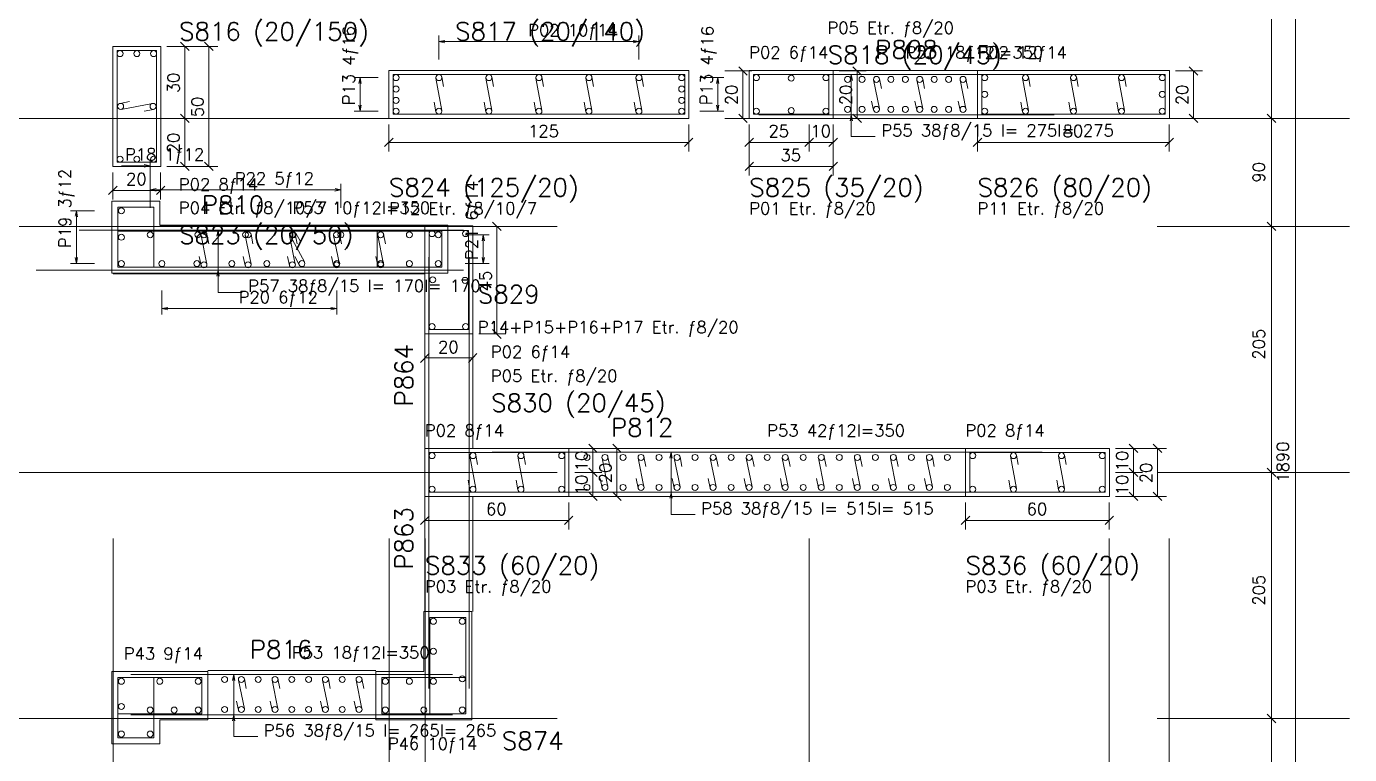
# Model space of a CAD drawing. Header units: inches. Extents: x -0.73 to 0.27, y 1.31 to 2.52.
# Drawn here: x -0.4335 to -0.213, y 2.2213 to 2.3426 of the extents above; entities that cross this region are included whole.
import ezdxf

# ---------------------------------------------------------------- set-up
doc = ezdxf.new("R2010")
doc.units = ezdxf.units.IN
doc.header["$MEASUREMENT"] = 0
doc.linetypes.add('CENTER', pattern=[0.0065, 0.002, -0.001, 0.0005, -0.001, 0.002])
for name, color, linetype, lineweight in [('DONATI', 84, 'Continuous', 0), ('OLCU', 1, 'Continuous', 0), ('PENC2', 1, 'Continuous', 0), ('PENC3', 5, 'Continuous', 0), ('PEND2', 1, 'CENTER', 0)]:
    doc.layers.add(name, color=color, linetype=linetype, lineweight=lineweight)
doc.styles.add('RomanSTA', font='RomanSTA')

msp = doc.modelspace()

# ---------------------------------------------------------------- linework, layer by layer
at = {"layer": 'DONATI', "linetype": 'Continuous'}
for p, q in [((-0.41841, 2.33861), (-0.41841, 2.32001)), ((-0.41841, 2.33861), (-0.41182, 2.33861)), ((-0.41182, 2.33861), (-0.41182, 2.32001)), ((-0.37241, 2.33461), (-0.37241, 2.32801)), ((-0.37241, 2.33461), (-0.32382, 2.33461)), ((-0.32382, 2.33461), (-0.32382, 2.32801)), ((-0.31237, 2.33461), (-0.31237, 2.32801)), ((-0.31237, 2.33461), (-0.29978, 2.33461)), ((-0.31147, 2.33461), (-0.26223, 2.33461)), ((-0.29978, 2.33461), (-0.29978, 2.32801)), ((-0.27433, 2.33461), (-0.27433, 2.32801)), ((-0.27433, 2.33461), (-0.24374, 2.33461)), ((-0.24374, 2.33461), (-0.24374, 2.32801)), ((-0.37241, 2.32801), (-0.32382, 2.32801)), ((-0.31237, 2.32801), (-0.29978, 2.32801)), ((-0.31147, 2.32791), (-0.26223, 2.32791)), ((-0.27433, 2.32801), (-0.24374, 2.32801)), ((-0.41841, 2.32001), (-0.41182, 2.32001)), ((-0.41229, 2.31251), (-0.41829, 2.31251)), ((-0.41829, 2.31251), (-0.41829, 2.30251)), ((-0.41229, 2.30251), (-0.41229, 2.31251)), ((-0.42472, 2.30871), (-0.36067, 2.30871)), ((-0.41829, 2.30851), (-0.41829, 2.30251)), ((-0.36429, 2.30851), (-0.41829, 2.30851)), ((-0.36429, 2.30851), (-0.37509, 2.30851)), ((-0.37509, 2.30851), (-0.37509, 2.30251)), ((-0.36641, 2.30861), (-0.36641, 2.29211)), ((-0.36641, 2.30861), (-0.35982, 2.30861)), ((-0.36429, 2.30251), (-0.36429, 2.30851)), ((-0.35982, 2.30861), (-0.35982, 2.29211)), ((-0.36647, 2.30421), (-0.36647, 2.26591)), ((-0.35975, 2.30421), (-0.35975, 2.26591)), ((-0.43187, 2.30201), (-0.36067, 2.30201)), ((-0.41829, 2.30251), (-0.41229, 2.30251)), ((-0.41829, 2.30251), (-0.36429, 2.30251)), ((-0.37509, 2.30251), (-0.36429, 2.30251)), ((-0.36641, 2.29211), (-0.35982, 2.29211)), ((-0.36641, 2.27161), (-0.36641, 2.26501)), ((-0.36641, 2.27161), (-0.34382, 2.27161)), ((-0.35591, 2.27171), (-0.26423, 2.27171)), ((-0.34382, 2.27161), (-0.34382, 2.26501)), ((-0.27633, 2.27161), (-0.27633, 2.26501)), ((-0.27633, 2.27161), (-0.25374, 2.27161)), ((-0.25374, 2.27161), (-0.25374, 2.26501)), ((-0.36647, 2.27071), (-0.36647, 2.23231)), ((-0.35975, 2.27071), (-0.35975, 2.23231)), ((-0.36641, 2.26501), (-0.34382, 2.26501)), ((-0.35591, 2.26501), (-0.26423, 2.26501)), ((-0.27633, 2.26501), (-0.25374, 2.26501)), ((-0.36029, 2.24411), (-0.36629, 2.24411)), ((-0.36629, 2.24411), (-0.36629, 2.22811)), ((-0.36029, 2.22811), (-0.36029, 2.24411)), ((-0.41829, 2.23411), (-0.41829, 2.22811)), ((-0.40429, 2.23411), (-0.41829, 2.23411)), ((-0.41229, 2.23411), (-0.41829, 2.23411)), ((-0.41829, 2.23411), (-0.41829, 2.22411)), ((-0.41609, 2.23461), (-0.36249, 2.23461)), ((-0.41229, 2.22411), (-0.41229, 2.23411)), ((-0.40429, 2.22811), (-0.40429, 2.23411)), ((-0.37429, 2.23411), (-0.37429, 2.22811)), ((-0.36029, 2.23411), (-0.37429, 2.23411)), ((-0.36029, 2.22811), (-0.36029, 2.23411)), ((-0.41829, 2.22811), (-0.40429, 2.22811)), ((-0.41609, 2.22791), (-0.36249, 2.22791)), ((-0.37429, 2.22811), (-0.36029, 2.22811)), ((-0.36629, 2.22811), (-0.36029, 2.22811)), ((-0.41829, 2.22411), (-0.41229, 2.22411))]:
    msp.add_line(p, q, dxfattribs=at)
at = {"layer": 'DONATI'}
for centre in [(-0.41791, 2.33811), (-0.41511, 2.33811), (-0.41232, 2.33811), (-0.37191, 2.33411), (-0.37191, 2.33221), (-0.36478, 2.33411), (-0.35645, 2.33411), (-0.34811, 2.33411), (-0.33978, 2.33411), (-0.33145, 2.33411), (-0.32432, 2.33411), (-0.32432, 2.33221), (-0.31187, 2.33411), (-0.30607, 2.33401), (-0.30028, 2.33411), (-0.29667, 2.33381), (-0.29426, 2.33381), (-0.29186, 2.33381), (-0.28946, 2.33381), (-0.28705, 2.33381), (-0.28465, 2.33381), (-0.28224, 2.33381), (-0.27984, 2.33381), (-0.27744, 2.33381), (-0.27383, 2.33411), (-0.26703, 2.33411), (-0.25903, 2.33411), (-0.25103, 2.33411), (-0.24424, 2.33411), (-0.37191, 2.33031), (-0.32432, 2.33031), (-0.27383, 2.33131), (-0.24424, 2.33131), (-0.41781, 2.32931), (-0.41241, 2.32931), (-0.37191, 2.32851), (-0.36478, 2.32851), (-0.35645, 2.32851), (-0.34811, 2.32851), (-0.33978, 2.32851), (-0.33145, 2.32851), (-0.32432, 2.32851), (-0.31187, 2.32851), (-0.30607, 2.32861), (-0.30028, 2.32851), (-0.29667, 2.32881), (-0.29427, 2.32881), (-0.29186, 2.32881), (-0.28946, 2.32881), (-0.28705, 2.32881), (-0.28465, 2.32881), (-0.28225, 2.32881), (-0.27984, 2.32881), (-0.27744, 2.32881), (-0.27383, 2.32851), (-0.26703, 2.32851), (-0.25903, 2.32851), (-0.25103, 2.32851), (-0.24424, 2.32851), (-0.41791, 2.32051), (-0.41511, 2.32051), (-0.41232, 2.32051), (-0.41769, 2.31191), (-0.41769, 2.31191), (-0.41289, 2.30791), (-0.40495, 2.30791), (-0.40393, 2.30791), (-0.397, 2.30791), (-0.39657, 2.30791), (-0.3892, 2.30791), (-0.38906, 2.30791), (-0.38184, 2.30791), (-0.38111, 2.30791), (-0.37449, 2.30791), (-0.37448, 2.30791), (-0.36969, 2.30791), (-0.36591, 2.30811), (-0.36489, 2.30791), (-0.36032, 2.30811), (-0.41769, 2.30751), (-0.41769, 2.30311), (-0.41094, 2.30311), (-0.40511, 2.30311), (-0.40393, 2.30291), (-0.39928, 2.30311), (-0.39657, 2.30291), (-0.39345, 2.30311), (-0.3892, 2.30291), (-0.38761, 2.30311), (-0.38184, 2.30291), (-0.38178, 2.30311), (-0.37449, 2.30311), (-0.37448, 2.30291), (-0.36969, 2.30311), (-0.36489, 2.30311), (-0.36581, 2.30041), (-0.36041, 2.30031), (-0.36591, 2.29261), (-0.36032, 2.29261), (-0.36591, 2.27111), (-0.35911, 2.27111), (-0.35111, 2.27111), (-0.34432, 2.27111), (-0.34011, 2.27081), (-0.33711, 2.27081), (-0.3341, 2.27081), (-0.3311, 2.27081), (-0.32809, 2.27081), (-0.32509, 2.27081), (-0.32209, 2.27081), (-0.31908, 2.27081), (-0.31608, 2.27081), (-0.31308, 2.27081), (-0.31007, 2.27081), (-0.30707, 2.27081), (-0.30407, 2.27081), (-0.30106, 2.27081), (-0.29806, 2.27081), (-0.29505, 2.27081), (-0.29205, 2.27081), (-0.28905, 2.27081), (-0.28604, 2.27081), (-0.28304, 2.27081), (-0.28004, 2.27081), (-0.27583, 2.27111), (-0.26903, 2.27111), (-0.26103, 2.27111), (-0.25424, 2.27111), (-0.36591, 2.26551), (-0.35911, 2.26551), (-0.35111, 2.26551), (-0.34432, 2.26551), (-0.34011, 2.26581), (-0.33711, 2.26581), (-0.3341, 2.26581), (-0.3311, 2.26581), (-0.3281, 2.26581), (-0.32509, 2.26581), (-0.32209, 2.26581), (-0.31909, 2.26581), (-0.31608, 2.26581), (-0.31308, 2.26581), (-0.31007, 2.26581), (-0.30707, 2.26581), (-0.30407, 2.26581), (-0.30106, 2.26581), (-0.29806, 2.26581), (-0.29506, 2.26581), (-0.29205, 2.26581), (-0.28905, 2.26581), (-0.28605, 2.26581), (-0.28304, 2.26581), (-0.28004, 2.26581), (-0.27583, 2.26551), (-0.26903, 2.26551), (-0.26103, 2.26551), (-0.25424, 2.26551), (-0.36569, 2.24351), (-0.36089, 2.24351), (-0.36569, 2.23851), (-0.41769, 2.23351), (-0.41129, 2.23351), (-0.40489, 2.23351), (-0.40049, 2.23381), (-0.39769, 2.23381), (-0.39489, 2.23381), (-0.39209, 2.23381), (-0.38929, 2.23381), (-0.38649, 2.23381), (-0.38369, 2.23381), (-0.38089, 2.23381), (-0.37809, 2.23381), (-0.37369, 2.23351), (-0.36969, 2.23351), (-0.36569, 2.23351), (-0.36089, 2.23391), (-0.41769, 2.22931), (-0.41289, 2.22871), (-0.40889, 2.22871), (-0.40489, 2.22871), (-0.40049, 2.22881), (-0.39769, 2.22881), (-0.39489, 2.22881), (-0.39209, 2.22881), (-0.38929, 2.22881), (-0.38649, 2.22881), (-0.38369, 2.22881), (-0.38089, 2.22881), (-0.37809, 2.22881), (-0.37369, 2.22871), (-0.36729, 2.22871), (-0.36089, 2.22871), (-0.41769, 2.22471), (-0.41289, 2.22471)]:
    msp.add_circle(centre, 0.0005, dxfattribs=at)
at = {"layer": 'OLCU', "linetype": 'Continuous'}
for p, q in [((-0.22203, 2.45731), (-0.22203, 2.07931)), ((-0.22603, 2.39531), (-0.22603, 2.32731)), ((-0.40561, 2.33931), (-0.41011, 2.33931)), ((-0.40641, 2.33861), (-0.40782, 2.34001)), ((-0.40711, 2.32731), (-0.40711, 2.33931)), ((-0.40161, 2.33931), (-0.40611, 2.33931)), ((-0.40241, 2.33861), (-0.40382, 2.34001)), ((-0.40311, 2.31931), (-0.40311, 2.33931)), ((-0.36478, 2.33711), (-0.36478, 2.34111)), ((-0.36478, 2.34011), (-0.3638, 2.34031)), ((-0.36478, 2.34011), (-0.33145, 2.34011)), ((-0.36478, 2.34011), (-0.3638, 2.33991)), ((-0.33145, 2.34011), (-0.33243, 2.34031)), ((-0.33145, 2.34011), (-0.33243, 2.33991)), ((-0.33145, 2.33711), (-0.33145, 2.34111)), ((-0.31261, 2.33521), (-0.31711, 2.33521)), ((-0.31341, 2.33451), (-0.31482, 2.33591)), ((-0.31411, 2.32731), (-0.31411, 2.33521)), ((-0.29357, 2.33521), (-0.29807, 2.33521)), ((-0.29437, 2.33451), (-0.29578, 2.33591)), ((-0.29507, 2.32731), (-0.29507, 2.33521)), ((-0.23753, 2.33521), (-0.24203, 2.33521)), ((-0.23833, 2.33451), (-0.23974, 2.33591)), ((-0.23903, 2.32731), (-0.23903, 2.33521)), ((-0.37491, 2.33411), (-0.37891, 2.33411)), ((-0.37791, 2.33411), (-0.37811, 2.33311)), ((-0.37791, 2.32851), (-0.37791, 2.33411)), ((-0.37791, 2.33411), (-0.37772, 2.33311)), ((-0.32132, 2.33411), (-0.31732, 2.33411)), ((-0.31832, 2.33411), (-0.31851, 2.33311)), ((-0.31832, 2.33411), (-0.31832, 2.32851)), ((-0.31832, 2.33411), (-0.31812, 2.33311)), ((-0.29606, 2.33461), (-0.29626, 2.33361)), ((-0.29606, 2.33461), (-0.29587, 2.33361)), ((-0.37491, 2.32851), (-0.37891, 2.32851)), ((-0.37791, 2.32851), (-0.3781, 2.32951)), ((-0.37791, 2.32851), (-0.37771, 2.32951)), ((-0.32132, 2.32851), (-0.31732, 2.32851)), ((-0.31832, 2.32851), (-0.31851, 2.32951)), ((-0.31832, 2.32851), (-0.31812, 2.32951)), ((-0.40561, 2.32731), (-0.41011, 2.32731)), ((-0.40641, 2.32661), (-0.40782, 2.32801)), ((-0.40711, 2.31931), (-0.40711, 2.32731)), ((-0.37311, 2.32181), (-0.37311, 2.32631)), ((-0.32315, 2.32181), (-0.32315, 2.32631)), ((-0.31261, 2.32731), (-0.31711, 2.32731)), ((-0.31341, 2.32661), (-0.31482, 2.32801)), ((-0.31307, 2.32181), (-0.31307, 2.32631)), ((-0.30307, 2.32181), (-0.30307, 2.32631)), ((-0.29907, 2.32181), (-0.29907, 2.32631)), ((-0.29357, 2.32731), (-0.29807, 2.32731)), ((-0.29606, 2.32791), (-0.29625, 2.32691)), ((-0.29606, 2.32791), (-0.29586, 2.32691)), ((-0.29437, 2.32661), (-0.29578, 2.32801)), ((-0.27503, 2.32181), (-0.27503, 2.32631)), ((-0.24307, 2.32181), (-0.24307, 2.32631)), ((-0.23753, 2.32731), (-0.24203, 2.32731)), ((-0.23833, 2.32661), (-0.23974, 2.32801)), ((-0.22453, 2.32731), (-0.22903, 2.32731)), ((-0.22533, 2.32661), (-0.22674, 2.32801)), ((-0.22603, 2.32731), (-0.22603, 2.30931)), ((-0.37382, 2.32261), (-0.3724, 2.32401)), ((-0.32386, 2.32261), (-0.32244, 2.32401)), ((-0.31378, 2.32261), (-0.31236, 2.32401)), ((-0.30378, 2.32261), (-0.30236, 2.32401)), ((-0.29978, 2.32261), (-0.29836, 2.32401)), ((-0.27574, 2.32261), (-0.27432, 2.32401)), ((-0.24378, 2.32261), (-0.24236, 2.32401)), ((-0.37311, 2.32331), (-0.32315, 2.32331)), ((-0.31307, 2.32331), (-0.30307, 2.32331)), ((-0.31307, 2.31781), (-0.31307, 2.32231)), ((-0.30307, 2.32331), (-0.29907, 2.32331)), ((-0.29907, 2.31781), (-0.29907, 2.32231)), ((-0.27503, 2.32331), (-0.24307, 2.32331)), ((-0.41289, 2.31941), (-0.41388, 2.31921)), ((-0.41289, 2.31941), (-0.41387, 2.31961)), ((-0.40641, 2.31861), (-0.40782, 2.32001)), ((-0.40241, 2.31861), (-0.40382, 2.32001)), ((-0.31377, 2.31861), (-0.31236, 2.32001)), ((-0.29977, 2.31861), (-0.29836, 2.32001)), ((-0.41911, 2.31381), (-0.41911, 2.31831)), ((-0.41115, 2.31381), (-0.41115, 2.31831)), ((-0.40561, 2.31931), (-0.41011, 2.31931)), ((-0.40161, 2.31931), (-0.40611, 2.31931)), ((-0.31307, 2.31931), (-0.29907, 2.31931)), ((-0.41982, 2.31461), (-0.4184, 2.31601)), ((-0.41911, 2.31531), (-0.41115, 2.31531)), ((-0.41289, 2.31541), (-0.41191, 2.31561)), ((-0.41289, 2.31541), (-0.41191, 2.31521)), ((-0.41186, 2.31461), (-0.41044, 2.31601)), ((-0.38111, 2.31541), (-0.3821, 2.31521)), ((-0.38111, 2.31541), (-0.38209, 2.31561)), ((-0.42519, 2.31191), (-0.42539, 2.31101)), ((-0.42519, 2.31191), (-0.425, 2.31091)), ((-0.40157, 2.30871), (-0.40176, 2.30771)), ((-0.40157, 2.30871), (-0.40137, 2.30771)), ((-0.35361, 2.30931), (-0.35811, 2.30931)), ((-0.35441, 2.30861), (-0.35582, 2.31001)), ((-0.35511, 2.29141), (-0.35511, 2.30931)), ((-0.22453, 2.30931), (-0.22903, 2.30931)), ((-0.22533, 2.30861), (-0.22674, 2.31001)), ((-0.22603, 2.30931), (-0.22603, 2.26831)), ((-0.35739, 2.30791), (-0.35759, 2.30691)), ((-0.35739, 2.30791), (-0.3572, 2.30691)), ((-0.42519, 2.30311), (-0.42539, 2.30411)), ((-0.42519, 2.30311), (-0.425, 2.30411)), ((-0.35739, 2.30311), (-0.35758, 2.30411)), ((-0.35739, 2.30311), (-0.35719, 2.30411)), ((-0.40157, 2.30201), (-0.40176, 2.30101)), ((-0.40157, 2.30201), (-0.40137, 2.30101)), ((-0.41094, 2.29561), (-0.40996, 2.29581)), ((-0.41094, 2.29561), (-0.40996, 2.29541)), ((-0.38178, 2.29561), (-0.38276, 2.29581)), ((-0.38178, 2.29561), (-0.38276, 2.29541)), ((-0.35361, 2.29141), (-0.35811, 2.29141)), ((-0.35441, 2.29061), (-0.35582, 2.29211)), ((-0.36711, 2.28591), (-0.36711, 2.29041)), ((-0.35915, 2.28591), (-0.35915, 2.29041)), ((-0.36782, 2.28661), (-0.3664, 2.28811)), ((-0.36711, 2.28741), (-0.35915, 2.28741)), ((-0.35986, 2.28661), (-0.35844, 2.28811)), ((-0.33761, 2.27231), (-0.34211, 2.27231)), ((-0.33841, 2.27161), (-0.33982, 2.27301)), ((-0.33911, 2.26831), (-0.33911, 2.27231)), ((-0.33361, 2.27231), (-0.33811, 2.27231)), ((-0.33441, 2.27161), (-0.33582, 2.27301)), ((-0.33511, 2.26431), (-0.33511, 2.27231)), ((-0.32609, 2.27171), (-0.32628, 2.27071)), ((-0.32609, 2.27171), (-0.32589, 2.27071)), ((-0.24753, 2.27231), (-0.25203, 2.27231)), ((-0.24833, 2.27161), (-0.24974, 2.27301)), ((-0.24903, 2.26831), (-0.24903, 2.27231)), ((-0.24353, 2.27231), (-0.24803, 2.27231)), ((-0.24433, 2.27161), (-0.24574, 2.27301)), ((-0.24503, 2.26431), (-0.24503, 2.27231)), ((-0.33841, 2.26761), (-0.33982, 2.26901)), ((-0.24833, 2.26761), (-0.24974, 2.26901)), ((-0.22533, 2.26761), (-0.22674, 2.26901)), ((-0.33761, 2.26831), (-0.34211, 2.26831)), ((-0.33911, 2.26431), (-0.33911, 2.26831)), ((-0.24753, 2.26831), (-0.25203, 2.26831)), ((-0.24903, 2.26431), (-0.24903, 2.26831)), ((-0.22453, 2.26831), (-0.22903, 2.26831)), ((-0.22603, 2.26831), (-0.22603, 2.22731)), ((-0.33761, 2.26431), (-0.34211, 2.26431)), ((-0.33841, 2.26361), (-0.33982, 2.26501)), ((-0.33361, 2.26431), (-0.33811, 2.26431)), ((-0.33441, 2.26361), (-0.33582, 2.26501)), ((-0.32609, 2.26491), (-0.32628, 2.26401)), ((-0.32609, 2.26491), (-0.32589, 2.26401)), ((-0.24753, 2.26431), (-0.25203, 2.26431)), ((-0.24833, 2.26361), (-0.24974, 2.26501)), ((-0.24353, 2.26431), (-0.24803, 2.26431)), ((-0.24433, 2.26361), (-0.24574, 2.26501)), ((-0.36711, 2.25881), (-0.36711, 2.26331)), ((-0.34315, 2.25881), (-0.34315, 2.26331)), ((-0.27703, 2.25881), (-0.27703, 2.26331)), ((-0.25307, 2.25881), (-0.25307, 2.26331)), ((-0.36782, 2.25961), (-0.3664, 2.26101)), ((-0.36711, 2.26031), (-0.34315, 2.26031)), ((-0.34386, 2.25961), (-0.34244, 2.26101)), ((-0.27774, 2.25961), (-0.27632, 2.26101)), ((-0.27703, 2.26031), (-0.25307, 2.26031)), ((-0.25378, 2.25961), (-0.25236, 2.26101)), ((-0.39896, 2.23461), (-0.39916, 2.23361)), ((-0.39896, 2.23461), (-0.39877, 2.23361)), ((-0.39896, 2.22791), (-0.39915, 2.22691)), ((-0.39896, 2.22791), (-0.39876, 2.22691)), ((-0.22453, 2.22731), (-0.22903, 2.22731)), ((-0.22533, 2.22661), (-0.22674, 2.22801)), ((-0.22603, 2.22731), (-0.22603, 2.20931))]:
    msp.add_line(p, q, dxfattribs=at)
at = {"layer": 'PENC2', "linetype": 'Continuous'}
for p, q in [((-0.29606, 2.32431), (-0.29606, 2.33461)), ((-0.29606, 2.32431), (-0.29206, 2.32431)), ((-0.41289, 2.31941), (-0.41769, 2.31941)), ((-0.41289, 2.31641), (-0.41289, 2.32041)), ((-0.41289, 2.31241), (-0.41289, 2.31641)), ((-0.38111, 2.31541), (-0.41289, 2.31541)), ((-0.38111, 2.31241), (-0.38111, 2.31641)), ((-0.42219, 2.31191), (-0.42619, 2.31191)), ((-0.42519, 2.31191), (-0.42519, 2.30311)), ((-0.40156, 2.29831), (-0.40157, 2.30871)), ((-0.36039, 2.30791), (-0.35639, 2.30791)), ((-0.35739, 2.30311), (-0.35739, 2.30791)), ((-0.42219, 2.30311), (-0.42619, 2.30311)), ((-0.36039, 2.30311), (-0.35639, 2.30311)), ((-0.41094, 2.29861), (-0.41094, 2.29461)), ((-0.40156, 2.29831), (-0.39756, 2.29831)), ((-0.38178, 2.29861), (-0.38178, 2.29461)), ((-0.41094, 2.29561), (-0.38178, 2.29561)), ((-0.32608, 2.26131), (-0.32609, 2.27171)), ((-0.32608, 2.26131), (-0.32208, 2.26131)), ((-0.39896, 2.22431), (-0.39896, 2.23461)), ((-0.39896, 2.22431), (-0.39496, 2.22431))]:
    msp.add_line(p, q, dxfattribs=at)
at = {"layer": 'PENC3', "linetype": 'Continuous'}
for p, q in [((-0.41911, 2.33931), (-0.41911, 2.31931)), ((-0.41911, 2.33931), (-0.41111, 2.33931)), ((-0.41111, 2.33931), (-0.41111, 2.31931)), ((-0.37311, 2.33531), (-0.37311, 2.32731)), ((-0.37311, 2.33531), (-0.32311, 2.33531)), ((-0.32311, 2.33531), (-0.32311, 2.32731)), ((-0.31307, 2.33531), (-0.31307, 2.32731)), ((-0.31307, 2.33531), (-0.29907, 2.33531)), ((-0.29907, 2.33531), (-0.29907, 2.32731)), ((-0.29907, 2.33531), (-0.27503, 2.33531)), ((-0.27503, 2.33531), (-0.27503, 2.32731)), ((-0.27503, 2.33531), (-0.24303, 2.33531)), ((-0.24303, 2.33531), (-0.24303, 2.32731)), ((-0.36527, 2.33401), (-0.36429, 2.32861)), ((-0.36429, 2.33421), (-0.364, 2.33261)), ((-0.35694, 2.33401), (-0.35596, 2.32861)), ((-0.35595, 2.33421), (-0.35567, 2.33261)), ((-0.3486, 2.33401), (-0.34762, 2.32861)), ((-0.34762, 2.33421), (-0.34734, 2.33261)), ((-0.34027, 2.33401), (-0.33929, 2.32861)), ((-0.33929, 2.33421), (-0.339, 2.33261)), ((-0.33194, 2.33401), (-0.33096, 2.32861)), ((-0.33095, 2.33421), (-0.33067, 2.33261)), ((-0.29235, 2.33371), (-0.29137, 2.32891)), ((-0.29137, 2.33391), (-0.29105, 2.33231)), ((-0.28514, 2.33371), (-0.28416, 2.32891)), ((-0.28416, 2.33391), (-0.28384, 2.33231)), ((-0.27793, 2.33371), (-0.27695, 2.32891)), ((-0.27695, 2.33391), (-0.27663, 2.33231)), ((-0.26752, 2.33401), (-0.26654, 2.32861)), ((-0.26654, 2.33421), (-0.26626, 2.33261)), ((-0.25952, 2.33401), (-0.25854, 2.32861)), ((-0.25854, 2.33421), (-0.25826, 2.33261)), ((-0.25152, 2.33401), (-0.25054, 2.32861)), ((-0.25054, 2.33421), (-0.25026, 2.33261)), ((-0.41791, 2.32981), (-0.41633, 2.33011)), ((-0.41772, 2.32881), (-0.41251, 2.32981)), ((-0.41232, 2.32881), (-0.41389, 2.32851)), ((-0.36527, 2.32841), (-0.36556, 2.33001)), ((-0.35694, 2.32841), (-0.35723, 2.33001)), ((-0.34861, 2.32841), (-0.34889, 2.33001)), ((-0.34027, 2.32841), (-0.34056, 2.33001)), ((-0.33194, 2.32841), (-0.33223, 2.33001)), ((-0.29235, 2.32871), (-0.29267, 2.33021)), ((-0.28514, 2.32871), (-0.28546, 2.33021)), ((-0.27793, 2.32871), (-0.27825, 2.33021)), ((-0.26753, 2.32841), (-0.26781, 2.33001)), ((-0.25953, 2.32841), (-0.25981, 2.33001)), ((-0.25153, 2.32841), (-0.25181, 2.33001)), ((-0.37311, 2.32731), (-0.32311, 2.32731)), ((-0.31307, 2.32731), (-0.29907, 2.32731)), ((-0.29907, 2.32731), (-0.27503, 2.32731)), ((-0.27503, 2.32731), (-0.24303, 2.32731)), ((-0.41911, 2.31931), (-0.41111, 2.31931)), ((-0.41929, 2.31351), (-0.41929, 2.30151)), ((-0.41129, 2.31351), (-0.41929, 2.31351)), ((-0.41129, 2.30951), (-0.41129, 2.31351)), ((-0.36329, 2.30951), (-0.41129, 2.30951)), ((-0.41129, 2.30941), (-0.36707, 2.30941)), ((-0.36711, 2.30941), (-0.36711, 2.29141)), ((-0.36711, 2.30941), (-0.35911, 2.30941)), ((-0.36329, 2.30151), (-0.36329, 2.30951)), ((-0.35911, 2.30941), (-0.35911, 2.29141)), ((-0.40442, 2.30781), (-0.40344, 2.30301)), ((-0.40344, 2.30801), (-0.40312, 2.30641)), ((-0.39706, 2.30781), (-0.39608, 2.30301)), ((-0.39608, 2.30801), (-0.39576, 2.30641)), ((-0.38969, 2.30781), (-0.38871, 2.30301)), ((-0.38717, 2.30341), (-0.3895, 2.30771)), ((-0.38871, 2.30801), (-0.38839, 2.30641)), ((-0.38862, 2.30821), (-0.38786, 2.30681)), ((-0.38233, 2.30781), (-0.38135, 2.30301)), ((-0.38135, 2.30801), (-0.38103, 2.30641)), ((-0.37497, 2.30781), (-0.37399, 2.30301)), ((-0.37399, 2.30801), (-0.37367, 2.30641)), ((-0.40442, 2.30281), (-0.40474, 2.30431)), ((-0.39706, 2.30281), (-0.39738, 2.30431)), ((-0.38969, 2.30281), (-0.39001, 2.30431)), ((-0.38805, 2.30291), (-0.38881, 2.30431)), ((-0.38233, 2.30281), (-0.38265, 2.30431)), ((-0.37497, 2.30281), (-0.37529, 2.30431)), ((-0.41929, 2.30151), (-0.36329, 2.30151)), ((-0.41907, 2.30141), (-0.36711, 2.30141)), ((-0.36711, 2.29141), (-0.35911, 2.29141)), ((-0.36711, 2.29141), (-0.36711, 2.27231)), ((-0.35911, 2.29141), (-0.35911, 2.27231)), ((-0.36711, 2.27231), (-0.36711, 2.26431)), ((-0.36711, 2.27231), (-0.34311, 2.27231)), ((-0.3596, 2.27101), (-0.35862, 2.26561)), ((-0.35862, 2.27121), (-0.35834, 2.26961)), ((-0.3516, 2.27101), (-0.35062, 2.26561)), ((-0.35062, 2.27121), (-0.35034, 2.26961)), ((-0.34311, 2.27231), (-0.34311, 2.26431)), ((-0.34311, 2.27231), (-0.27703, 2.27231)), ((-0.33662, 2.27091), (-0.3363, 2.26931)), ((-0.33061, 2.27091), (-0.33029, 2.26931)), ((-0.3246, 2.27091), (-0.32428, 2.26931)), ((-0.31859, 2.27091), (-0.31827, 2.26931)), ((-0.31259, 2.27091), (-0.31227, 2.26931)), ((-0.30658, 2.27091), (-0.30626, 2.26931)), ((-0.30057, 2.27091), (-0.30025, 2.26931)), ((-0.29456, 2.27091), (-0.29425, 2.26931)), ((-0.28856, 2.27091), (-0.28824, 2.26931)), ((-0.28255, 2.27091), (-0.28223, 2.26931)), ((-0.27703, 2.27231), (-0.27703, 2.26431)), ((-0.27703, 2.27231), (-0.25303, 2.27231)), ((-0.26952, 2.27101), (-0.26854, 2.26561)), ((-0.26854, 2.27121), (-0.26826, 2.26961)), ((-0.26152, 2.27101), (-0.26054, 2.26561)), ((-0.26054, 2.27121), (-0.26026, 2.26961)), ((-0.25303, 2.27231), (-0.25303, 2.26431)), ((-0.3376, 2.27071), (-0.33662, 2.26591)), ((-0.33159, 2.27071), (-0.33061, 2.26591)), ((-0.32558, 2.27071), (-0.3246, 2.26591)), ((-0.31957, 2.27071), (-0.3186, 2.26591)), ((-0.31357, 2.27071), (-0.31259, 2.26591)), ((-0.30756, 2.27071), (-0.30658, 2.26591)), ((-0.30155, 2.27071), (-0.30057, 2.26591)), ((-0.29554, 2.27071), (-0.29457, 2.26591)), ((-0.28954, 2.27071), (-0.28856, 2.26591)), ((-0.28353, 2.27071), (-0.28255, 2.26591)), ((-0.35961, 2.26541), (-0.35989, 2.26701)), ((-0.35161, 2.26541), (-0.35189, 2.26701)), ((-0.3376, 2.26571), (-0.33792, 2.26731)), ((-0.33159, 2.26571), (-0.33191, 2.26731)), ((-0.32558, 2.26571), (-0.3259, 2.26731)), ((-0.31958, 2.26571), (-0.31989, 2.26731)), ((-0.31357, 2.26571), (-0.31389, 2.26731)), ((-0.30756, 2.26571), (-0.30788, 2.26731)), ((-0.30155, 2.26571), (-0.30187, 2.26731)), ((-0.29555, 2.26571), (-0.29587, 2.26731)), ((-0.28954, 2.26571), (-0.28986, 2.26731)), ((-0.28353, 2.26571), (-0.28385, 2.26731)), ((-0.26953, 2.26541), (-0.26981, 2.26701)), ((-0.26153, 2.26541), (-0.26181, 2.26701)), ((-0.36711, 2.26431), (-0.34311, 2.26431)), ((-0.36711, 2.26431), (-0.36711, 2.24511)), ((-0.35911, 2.26431), (-0.35911, 2.24511)), ((-0.34311, 2.26431), (-0.27703, 2.26431)), ((-0.27703, 2.26431), (-0.25303, 2.26431)), ((-0.36729, 2.24511), (-0.36729, 2.23511)), ((-0.35929, 2.24511), (-0.36729, 2.24511)), ((-0.35929, 2.22711), (-0.35929, 2.24511)), ((-0.41929, 2.23511), (-0.41929, 2.22311)), ((-0.40329, 2.23511), (-0.41929, 2.23511)), ((-0.40329, 2.23531), (-0.37529, 2.23531)), ((-0.40329, 2.22711), (-0.40329, 2.23511)), ((-0.39818, 2.23371), (-0.3972, 2.22891)), ((-0.3972, 2.23391), (-0.39688, 2.23231)), ((-0.39258, 2.23371), (-0.3916, 2.22891)), ((-0.3916, 2.23391), (-0.39128, 2.23231)), ((-0.38418, 2.23371), (-0.3832, 2.22891)), ((-0.3832, 2.23391), (-0.38288, 2.23231)), ((-0.37858, 2.23371), (-0.3776, 2.22891)), ((-0.3776, 2.23391), (-0.37728, 2.23231)), ((-0.36729, 2.23511), (-0.37529, 2.23511)), ((-0.37529, 2.23511), (-0.37529, 2.22711)), ((-0.39818, 2.22871), (-0.3985, 2.23021)), ((-0.39258, 2.22871), (-0.3929, 2.23021)), ((-0.38418, 2.22871), (-0.3845, 2.23021)), ((-0.37858, 2.22871), (-0.3789, 2.23021)), ((-0.41129, 2.22311), (-0.41129, 2.22711)), ((-0.41129, 2.22711), (-0.40329, 2.22711)), ((-0.40329, 2.22731), (-0.37529, 2.22731)), ((-0.37529, 2.22711), (-0.35929, 2.22711)), ((-0.41929, 2.22311), (-0.41129, 2.22311))]:
    msp.add_line(p, q, dxfattribs=at)
at = {"layer": 'PEND2', "linetype": 'CENTER'}
for p, q in [((-0.41907, 2.45731), (-0.41907, 2.07931)), ((-0.37307, 2.45731), (-0.37307, 2.07931)), ((-0.36707, 2.45731), (-0.36707, 2.07931)), ((-0.30307, 2.45731), (-0.30307, 2.07931)), ((-0.25307, 2.45731), (-0.25307, 2.07931)), ((-0.24307, 2.45731), (-0.24307, 2.07931)), ((-0.64507, 2.32731), (-0.24307, 2.32731)), ((-0.21303, 2.32731), (-0.24307, 2.32731)), ((-0.64507, 2.30931), (-0.24307, 2.30931)), ((-0.21303, 2.30931), (-0.24307, 2.30931)), ((-0.64507, 2.26831), (-0.24307, 2.26831)), ((-0.21303, 2.26831), (-0.24307, 2.26831)), ((-0.64507, 2.22731), (-0.24307, 2.22731)), ((-0.21303, 2.22731), (-0.24307, 2.22731))]:
    msp.add_line(p, q, dxfattribs=at)

# ---------------------------------------------------------------- texts
at = {"layer": 'OLCU', "style": 'RomanSTA'}
for s, p in [('30', (-0.40801, 2.33151)), ('20', (-0.31501, 2.32951)), ('20', (-0.29597, 2.32951)), ('20', (-0.23993, 2.32951)), ('50', (-0.40401, 2.32751)), ('20', (-0.40801, 2.32151)), ('90', (-0.22714, 2.31661)), ('45', (-0.35601, 2.29851)), ('205', (-0.22714, 2.28711)), ('1890', (-0.22314, 2.26661)), ('10', (-0.34001, 2.26851)), ('10', (-0.24993, 2.26851)), ('20', (-0.33601, 2.26651)), ('20', (-0.24593, 2.26651)), ('10', (-0.34001, 2.26451)), ('10', (-0.24993, 2.26451)), ('205', (-0.22714, 2.24611))]:
    msp.add_text(s, height=0.002, rotation=90.0012, dxfattribs=at).set_placement(p)
for s, p in [('125', (-0.34992, 2.32421)), ('25', (-0.30986, 2.32421)), ('10', (-0.30286, 2.32421)), ('80', (-0.26084, 2.32421)), ('35', (-0.30786, 2.32021)), ('20', (-0.41692, 2.31621)), ('20', (-0.36492, 2.28821)), ('60', (-0.35692, 2.26121)), ('60', (-0.26684, 2.26121))]:
    msp.add_text(s, height=0.002, dxfattribs=at).set_placement(p)
at = {"layer": 'PENC2', "style": 'RomanSTA'}
for s, rotation, p in [('P13 4ƒ16', 89.994, (-0.37881, 2.32951)), ('P13 4ƒ16', 89.0012, (-0.31924, 2.32951)), ('P18 1ƒ12', 0.0049, (-0.41708, 2.32031)), ('P19 3ƒ12', 90.0012, (-0.42609, 2.30571)), ('P22 5ƒ12', 0.0049, (-0.39879, 2.31631)), ('P21 6ƒ14', 90.0012, (-0.35829, 2.30371))]:
    msp.add_text(s, height=0.002, rotation=rotation, dxfattribs=at).set_placement(p)
for s, p in [('P02 10ƒ14', (-0.3499, 2.34101)), ('P20 6ƒ12', (-0.39815, 2.29651))]:
    msp.add_text(s, height=0.002, dxfattribs=at).set_placement(p)
at = {"layer": 'PENC3', "style": 'RomanSTA'}
for s, height, p in [('S816 (20/150)', 0.003, (-0.40807, 2.34031)), ('S817 (20/140)', 0.003, (-0.36207, 2.34031)), ('P05 Etr. ƒ8/20', 0.002, (-0.30003, 2.34141)), ('P02 6ƒ14', 0.002, (-0.31308, 2.33731)), ('S818 (20/45)', 0.003, (-0.29999, 2.33641)), ('P808', 0.003, (-0.29207, 2.33731)), ('P53 18ƒ12l=350', 0.002, (-0.28705, 2.33731)), ('P02 12ƒ14', 0.002, (-0.27504, 2.33731)), ('P55 38ƒ8/15 l= 275l= 275', 0.002, (-0.29106, 2.32431)), ('P02 8ƒ14', 0.002, (-0.40811, 2.31531)), ('S824 (125/20)', 0.003, (-0.3731, 2.31431)), ('S825 (35/20)', 0.003, (-0.31306, 2.31431)), ('S826 (80/20)', 0.003, (-0.27502, 2.31431)), ('P04 Etr. ƒ8/10/7', 0.002, (-0.40811, 2.31141)), ('P810', 0.003, (-0.40429, 2.31141)), ('P53 10ƒ12l=350', 0.002, (-0.3892, 2.31141)), ('P12 Etr. ƒ8/10/7', 0.002, (-0.3731, 2.31131)), ('P01 Etr. ƒ8/20', 0.002, (-0.31306, 2.31131)), ('P11 Etr. ƒ8/20', 0.002, (-0.27502, 2.31131)), ('S823 (20/50)', 0.003, (-0.40807, 2.30641)), ('P57 38ƒ8/15 l= 170l= 170', 0.002, (-0.39656, 2.29841)), ('S829', 0.003, (-0.35829, 2.29651)), ('P14+P15+P16+P17 Etr. ƒ8/20', 0.002, (-0.35829, 2.29151)), ('P02 6ƒ14', 0.002, (-0.35611, 2.28741)), ('P05 Etr. ƒ8/20', 0.002, (-0.35611, 2.28341)), ('S830 (20/45)', 0.003, (-0.35607, 2.27841)), ('P02 8ƒ14', 0.002, (-0.36712, 2.27431)), ('P812', 0.003, (-0.33611, 2.27431)), ('P53 42ƒ12l=350', 0.002, (-0.31007, 2.27431)), ('P02 8ƒ14', 0.002, (-0.27704, 2.27431)), ('P58 38ƒ8/15 l= 515l= 515', 0.002, (-0.32108, 2.26131)), ('S833 (60/20)', 0.003, (-0.3671, 2.25131)), ('S836 (60/20)', 0.003, (-0.27702, 2.25131)), ('P03 Etr. ƒ8/20', 0.002, (-0.3671, 2.24831)), ('P03 Etr. ƒ8/20', 0.002, (-0.27702, 2.24831)), ('P816', 0.003, (-0.39629, 2.23731)), ('P53 18ƒ12l=350', 0.002, (-0.38929, 2.23731)), ('P56 38ƒ8/15 l= 265l= 265', 0.002, (-0.39396, 2.22431)), ('S874', 0.003, (-0.35429, 2.22211)), ('P46 10ƒ14', 0.002, (-0.37329, 2.22211))]:
    msp.add_text(s, height=height, dxfattribs=at).set_placement(p)
for s, height, rotation, p in [('P864', 0.003, 90.0012, (-0.36911, 2.27931)), ('P863', 0.003, 90.0012, (-0.36911, 2.25211)), ('P43 9ƒ14', 0.002, 0.0049, (-0.41729, 2.23711))]:
    msp.add_text(s, height=height, rotation=rotation, dxfattribs=at).set_placement(p)

doc.saveas('drawing.dxf')
